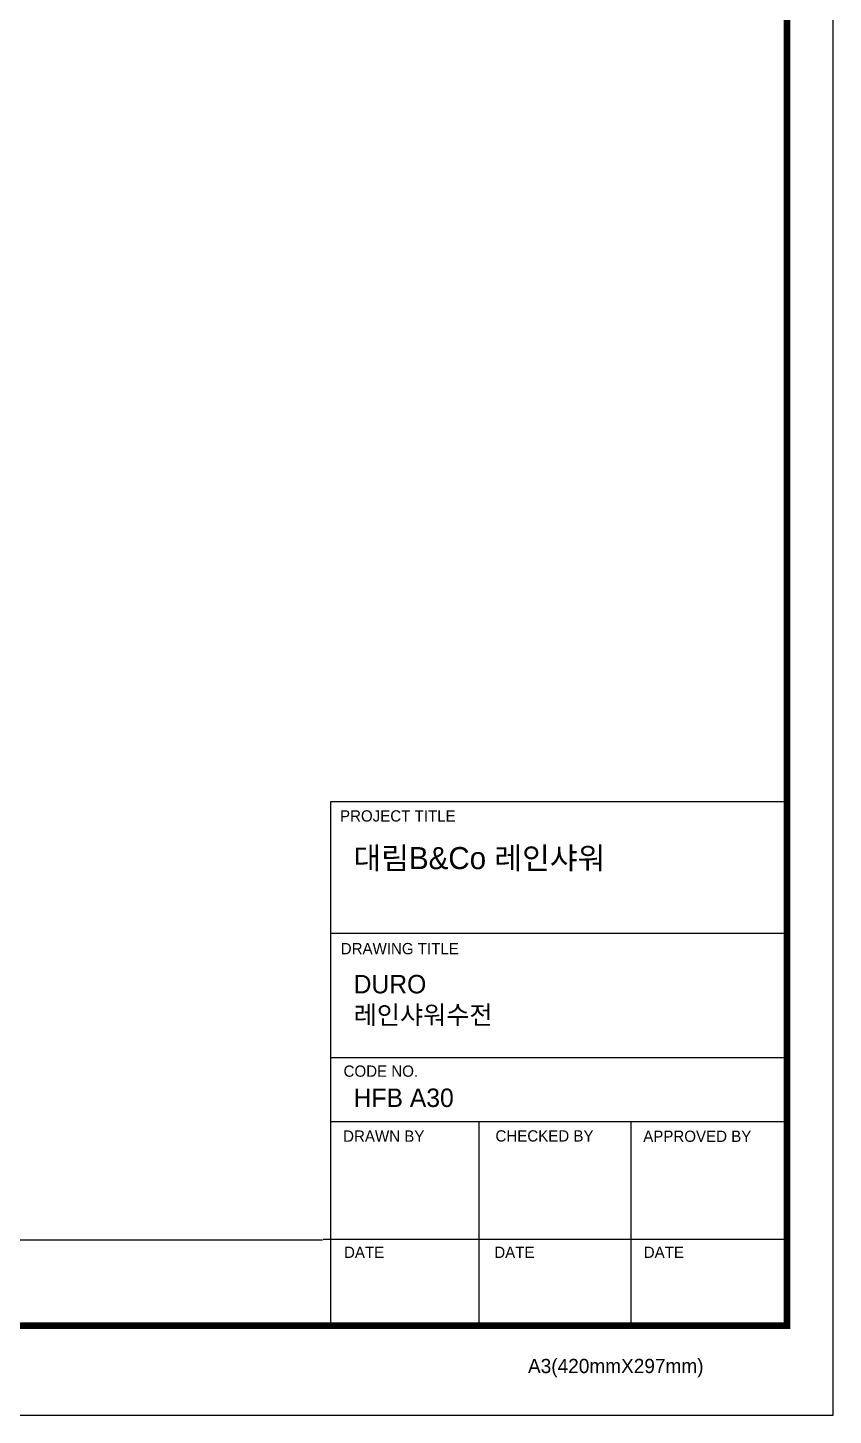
# Model space of a CAD drawing. Extents: x 8896 to 12055, y -91 to 2224.
# Drawn here: x 11165 to 12055, y -91 to 1444 of the extents above; entities that cross this region are included whole.
import ezdxf

# ---------------------------------------------------------------- set-up
doc = ezdxf.new("R2010")
doc.units = 0
doc.header["$LTSCALE"] = 10
doc.header["$MEASUREMENT"] = 0
doc.layers.get('0').update_dxf_attribs({"linetype": 'CONTINUOUS'})
doc.styles.add('Daelim Dimension', font='')
doc.styles.get('Daelim Dimension').set_extended_font_data('나눔고딕')

msp = doc.modelspace()

# ---------------------------------------------------------------- linework, layer by layer
at = {"color": 5, "ltscale": 40}
for p, q in [((12004.38, 588.08), (11499.42, 588.08)), ((12004.38, 442.12), (11499.42, 442.12)), ((12004.38, 442.12), (11499.42, 442.12)), ((12004.38, 304.82), (11499.42, 304.82)), ((12004.38, 304.82), (11499.42, 304.82)), ((12004.38, 234.01), (11499.42, 234.01)), ((12004.38, 234.01), (11499.42, 234.01)), ((11663.44, 234.01), (11663.44, 8.59)), ((11831.76, 234.01), (11831.76, 8.59)), ((12004.38, 103.79), (11491.44, 103.79)), ((12004.38, 103.79), (11503.36, 103.79)), ((12004.38, 8.59), (11571.63, 8.59))]:
    msp.add_line(p, q, dxfattribs=at)
at = {"color": 5, "ltscale": 0.5}
msp.add_line((11499.42, 588.08), (11499.42, 5.53), dxfattribs=at)
at = {"color": 5}
msp.add_line((8946.78, 103.43), (11490.83, 103.43), dxfattribs=at)
at = {"ltscale": 0.5}
msp.add_lwpolyline([(8895.97, -90.54), (12055.49, -90.54), (12055.49, 2224.5), (8895.97, 2224.5)], close=True, dxfattribs=at)
at = {"color": 5, "linetype": 'ByBlock', "lineweight": 200, "const_width": 7.28}
msp.add_lwpolyline([(8946.78, 8.59), (12004.38, 8.59), (12004.38, 2170.75), (8946.78, 2170.75)], close=True, dxfattribs=at)

# ---------------------------------------------------------------- texts
at = {"color": 5, "ltscale": 40, "style": 'Daelim Dimension'}
for s, height, p in [('PROJECT TITLE', 12.4683, (11510.11, 566.1)), ('DRAWING TITLE', 12.4683, (11510.91, 419.35)), ('CODE NO.', 12.468, (11514.04, 283.84)), ('DRAWN BY', 12.468, (11513.55, 211.97)), ('CHECKED BY', 12.468, (11682.01, 212.19)), ('APPROVED BY', 12.4683, (11845.39, 211.79)), ('DATE', 12.468, (11514.52, 83.46)), ('DATE', 12.468, (11680.68, 83.46)), ('DATE', 12.468, (11845.96, 83.46)), ('A3(420mmX297mm)', 15.7363, (11717.96, -43.91))]:
    msp.add_text(s, height=height, dxfattribs=at).set_placement(p)
at = {"attachment_point": 1, "style": 'Daelim Dimension'}
for s, insert, char_height, width in [('대림B&Co 레인샤워', (11524.94, 537.94), 24.4414, 392.8285), ('DURO\\P레인샤워수전 ', (11525.16, 396.48), 20.404, 403.0422), ('HFB A30', (11525.16, 270.82), 20.404, 343.3787)]:
    msp.add_mtext(s, dxfattribs=dict(at, insert=insert, char_height=char_height, width=width))

doc.saveas('drawing.dxf')
